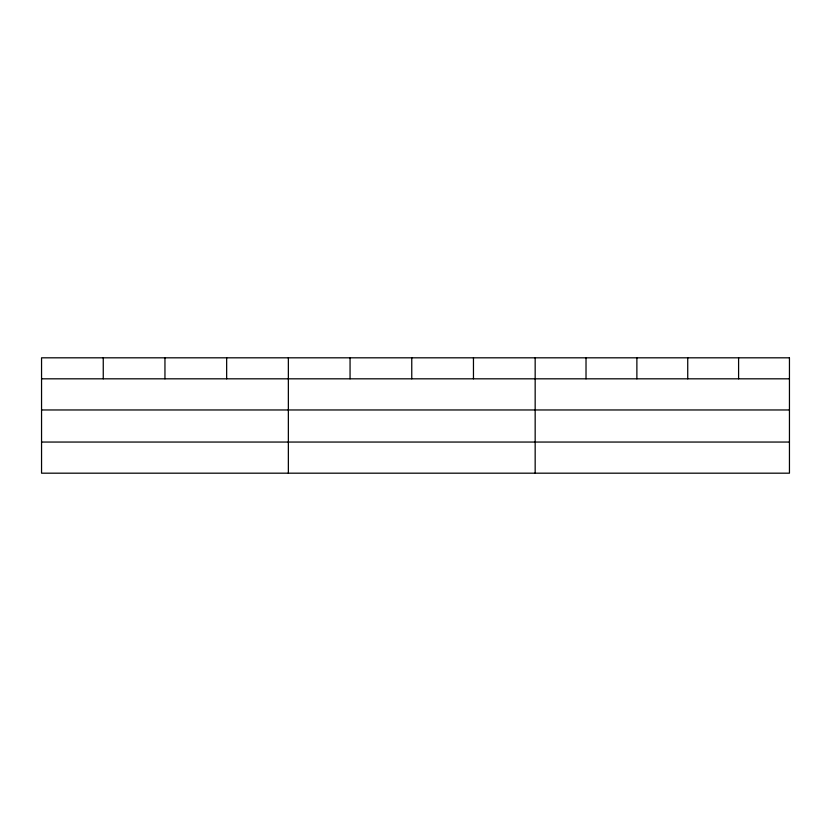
<?xml version="1.0" encoding="UTF-8"?>
<svg xmlns="http://www.w3.org/2000/svg" width="831" height="831" viewBox="0 0 831 831"><rect width="100%" height="100%" fill="white"/><g stroke="black" fill="none" stroke-linecap="round" stroke-linejoin="round"><path stroke-width="1.25" d="M41.55 378.822L789.45 378.822M41.55 409.963L789.45 409.963M41.55 442.05L789.45 442.05M738.593 357.818L738.593 378.822M687.736 357.818L687.736 378.822M636.878 357.818L636.878 378.822M586.021 357.818L586.021 378.822M535.164 357.818L535.164 473.182M473.462 357.818L473.462 378.822M411.76 357.818L411.76 378.822M350.059 357.818L350.059 378.822M288.357 357.818L288.357 473.182M226.655 357.818L226.655 378.822M164.954 357.818L164.954 378.822M103.252 357.818L103.252 378.822M789.45 357.818L41.55 357.818L41.55 473.182L789.45 473.182L789.45 357.818"/></g></svg>
